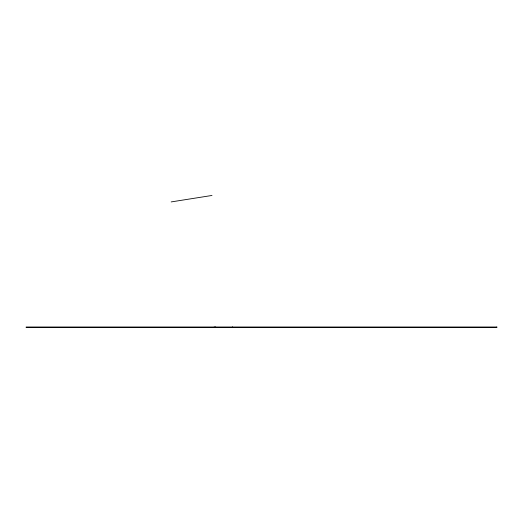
<?xml version="1.0" encoding="UTF-8"?>
<svg xmlns="http://www.w3.org/2000/svg" width="523" height="523" viewBox="0 0 523 523"><rect width="100%" height="100%" fill="white"/><g stroke="black" fill="none" stroke-linecap="round" stroke-linejoin="round"><path stroke-width="0.78" d="M171.184 201.917L211.998 195.458M232.578 326.842L232.578 327.542M215.646 326.842L215.646 327.542M214.24 326.842L214.24 327.542M496.85 327.012L26.15 327.012L26.15 327.542L496.85 327.542L496.85 327.012"/></g></svg>
